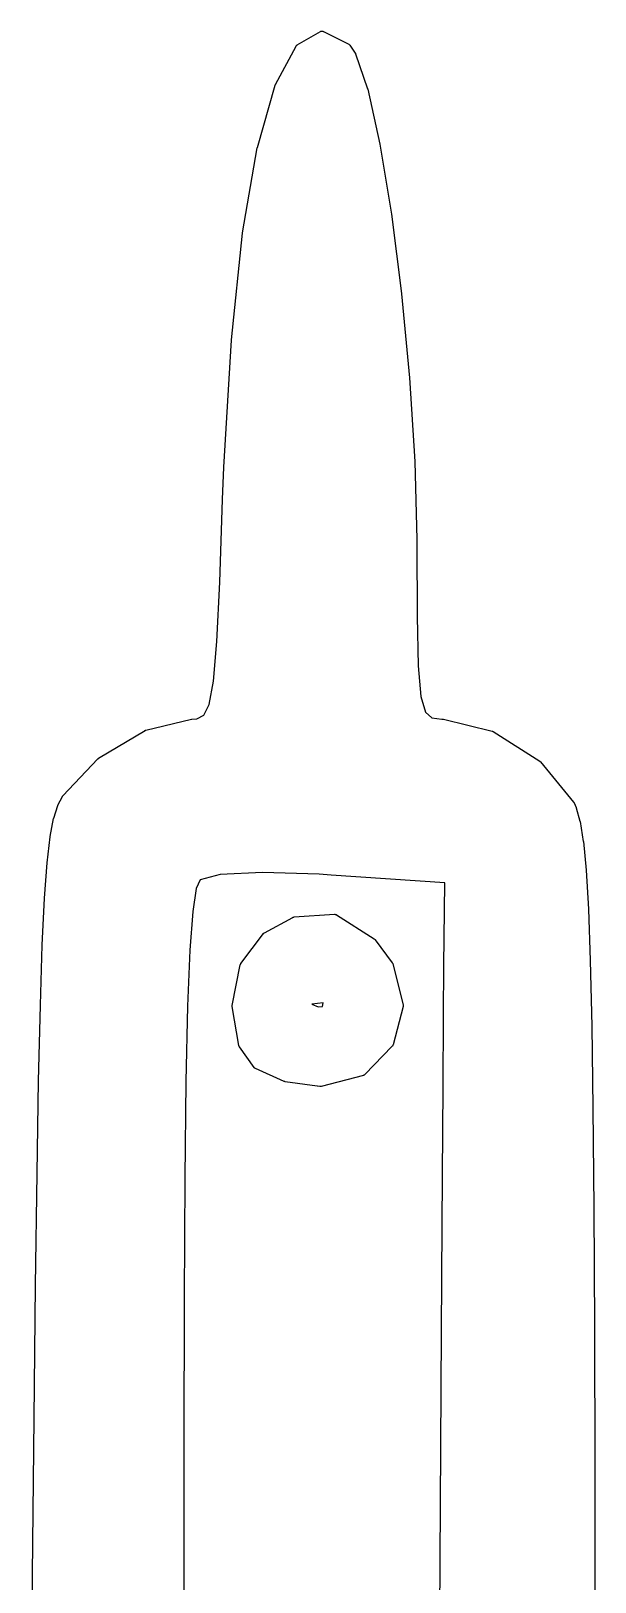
# Model space of a CAD drawing. Extents: x 6.3 to 49.3, y 9.3 to 45.7.
# Drawn here: x 37.19 to 38.061, y 18.653 to 21.047 of the extents above; entities that cross this region are included whole.
import ezdxf

# ---------------------------------------------------------------- set-up
doc = ezdxf.new("R2010")
doc.units = 0
doc.layers.add('BLACK', color=7, linetype='CONTINUOUS')

msp = doc.modelspace()

# ---------------------------------------------------------------- linework, layer by layer
at = {"layer": 'BLACK', "linetype": 'CONTINUOUS'}
for p, q in [((37.6015, 21.0256), (37.6372, 21.0463)), ((37.6372, 21.0463), (37.6373, 21.0463)), ((37.6373, 21.0463), (37.6378, 21.0466)), ((37.6373, 21.0463), (37.6373, 21.0463)), ((37.6373, 21.0463), (37.6373, 21.0463)), ((37.6378, 21.0466), (37.6382, 21.0467)), ((37.6382, 21.0467), (37.6388, 21.0469)), ((37.6382, 21.0467), (37.6382, 21.0467)), ((37.6382, 21.0467), (37.6382, 21.0467)), ((37.6388, 21.0469), (37.6391, 21.0469)), ((37.6391, 21.0469), (37.6391, 21.0469)), ((37.6391, 21.0469), (37.6391, 21.0469)), ((37.6391, 21.0469), (37.6397, 21.0469)), ((37.6397, 21.0469), (37.6401, 21.047)), ((37.6401, 21.047), (37.6401, 21.047)), ((37.6401, 21.047), (37.6401, 21.047)), ((37.6401, 21.047), (37.6411, 21.0468)), ((37.6411, 21.0468), (37.6417, 21.0465)), ((37.6417, 21.0465), (37.642, 21.0464)), ((37.642, 21.0464), (37.642, 21.0464)), ((37.642, 21.0464), (37.642, 21.0464)), ((37.642, 21.0464), (37.681, 21.0267)), ((37.5678, 20.9643), (37.5996, 21.0237)), ((37.5996, 21.0237), (37.5999, 21.024)), ((37.5996, 21.0237), (37.5996, 21.0237)), ((37.5999, 21.024), (37.6001, 21.0243)), ((37.6001, 21.0244), (37.6002, 21.0245)), ((37.6001, 21.0243), (37.6001, 21.0244)), ((37.6002, 21.0245), (37.6005, 21.0248)), ((37.6005, 21.0248), (37.6007, 21.0251)), ((37.6007, 21.0251), (37.6008, 21.0251)), ((37.6008, 21.0251), (37.6009, 21.0252)), ((37.6009, 21.0252), (37.6012, 21.0254)), ((37.6012, 21.0254), (37.6015, 21.0256)), ((37.681, 21.0267), (37.6811, 21.0266)), ((37.6811, 21.0266), (37.6813, 21.0265)), ((37.6813, 21.0265), (37.6816, 21.0263)), ((37.6816, 21.0263), (37.6817, 21.0262)), ((37.6817, 21.0262), (37.6819, 21.0261)), ((37.6819, 21.0261), (37.6821, 21.0259)), ((37.6821, 21.0259), (37.6823, 21.0257)), ((37.6823, 21.0257), (37.6825, 21.0256)), ((37.6825, 21.0256), (37.6826, 21.0254)), ((37.6826, 21.0254), (37.6828, 21.0252)), ((37.6828, 21.0252), (37.6829, 21.025)), ((37.6829, 21.025), (37.691, 21.0129)), ((37.691, 21.0129), (37.6911, 21.0128)), ((37.6911, 21.0128), (37.6911, 21.0127)), ((37.6911, 21.0127), (37.6912, 21.0126)), ((37.6912, 21.0126), (37.6913, 21.0123)), ((37.6913, 21.0123), (37.6915, 21.0119)), ((37.6915, 21.0119), (37.6915, 21.0118)), ((37.6915, 21.0118), (37.6916, 21.0117)), ((37.6916, 21.0117), (37.7102, 20.9578)), ((37.5399, 20.8671), (37.5674, 20.9633)), ((37.5674, 20.9634), (37.5676, 20.9638)), ((37.5674, 20.9633), (37.5674, 20.9634)), ((37.5674, 20.9634), (37.5674, 20.9634)), ((37.5674, 20.9634), (37.5674, 20.9634)), ((37.5676, 20.9638), (37.5678, 20.9643)), ((37.5678, 20.9643), (37.5678, 20.9643)), ((37.5678, 20.9643), (37.5678, 20.9643)), ((37.7102, 20.9578), (37.7103, 20.9577)), ((37.7103, 20.9577), (37.7103, 20.9575)), ((37.7103, 20.9575), (37.7104, 20.9572)), ((37.7104, 20.9572), (37.7291, 20.8725)), ((37.5171, 20.7352), (37.5398, 20.8666)), ((37.5398, 20.8666), (37.5399, 20.8669)), ((37.5398, 20.8666), (37.5398, 20.8666)), ((37.5399, 20.8669), (37.5399, 20.8671)), ((37.7291, 20.8725), (37.7291, 20.8724)), ((37.7291, 20.8724), (37.7291, 20.8723)), ((37.7291, 20.8723), (37.7292, 20.8722)), ((37.7292, 20.8722), (37.7469, 20.7645)), ((37.7469, 20.7645), (37.7469, 20.7645)), ((37.7469, 20.7645), (37.7469, 20.7644)), ((37.7469, 20.7644), (37.7469, 20.7643)), ((37.7469, 20.7643), (37.7625, 20.6416)), ((37.4997, 20.5702), (37.5171, 20.7349)), ((37.5171, 20.7351), (37.5171, 20.7352)), ((37.5171, 20.735), (37.5171, 20.7351)), ((37.5171, 20.7349), (37.5171, 20.735)), ((37.7625, 20.6416), (37.7625, 20.6416)), ((37.7625, 20.6416), (37.7625, 20.6415)), ((37.7625, 20.6415), (37.7626, 20.6415)), ((37.7626, 20.6415), (37.775, 20.5117)), ((37.488, 20.3738), (37.4997, 20.57)), ((37.4997, 20.5701), (37.4997, 20.5702)), ((37.4997, 20.5702), (37.4997, 20.5702)), ((37.4997, 20.57), (37.4997, 20.5701)), ((37.775, 20.5117), (37.775, 20.5116)), ((37.775, 20.5116), (37.775, 20.5116)), ((37.775, 20.5116), (37.7751, 20.5115)), ((37.7751, 20.5115), (37.7833, 20.3826)), ((37.7833, 20.3826), (37.7833, 20.3825)), ((37.7833, 20.3825), (37.7833, 20.3824)), ((37.7833, 20.3824), (37.7833, 20.3824)), ((37.7833, 20.3824), (37.7863, 20.2621)), ((37.4862, 20.324), (37.488, 20.3737)), ((37.488, 20.3737), (37.488, 20.3738)), ((37.488, 20.3738), (37.488, 20.3738)), ((37.488, 20.3738), (37.488, 20.3738)), ((37.4818, 20.196), (37.4862, 20.324)), ((37.4862, 20.324), (37.4862, 20.324)), ((37.4862, 20.324), (37.4862, 20.324)), ((37.7863, 20.2621), (37.7863, 20.2621)), ((37.7863, 20.2621), (37.7863, 20.262)), ((37.7863, 20.262), (37.7863, 20.262)), ((37.7863, 20.262), (37.7863, 20.255)), ((37.7863, 20.255), (37.7867, 20.1432)), ((37.4774, 20.1045), (37.4818, 20.196)), ((37.7867, 20.1432), (37.7884, 20.0668)), ((37.4722, 20.0435), (37.4774, 20.1045)), ((37.7884, 20.0668), (37.7925, 20.0195)), ((37.4655, 20.0074), (37.4722, 20.0435)), ((37.7925, 20.0195), (37.7996, 19.9954)), ((37.457, 19.9907), (37.4655, 20.0074)), ((37.7996, 19.9954), (37.8093, 19.9867)), ((37.3678, 19.9679), (37.438, 19.9847)), ((37.438, 19.9847), (37.4384, 19.9848)), ((37.438, 19.9847), (37.438, 19.9847)), ((37.4384, 19.9848), (37.4388, 19.9848)), ((37.4388, 19.9848), (37.4463, 19.9853)), ((37.4463, 19.9853), (37.457, 19.9907)), ((37.8093, 19.9867), (37.825, 19.9848)), ((37.825, 19.9848), (37.8262, 19.9848)), ((37.8262, 19.9848), (37.8262, 19.9848)), ((37.8262, 19.9848), (37.8263, 19.9848)), ((37.8263, 19.9848), (37.8264, 19.9848)), ((37.8264, 19.9848), (37.8267, 19.9848)), ((37.8267, 19.9848), (37.8272, 19.9847)), ((37.8272, 19.9847), (37.8273, 19.9847)), ((37.8273, 19.9847), (37.8273, 19.9847)), ((37.8273, 19.9847), (37.9025, 19.9663)), ((37.2947, 19.9244), (37.3664, 19.9673)), ((37.3664, 19.9673), (37.3665, 19.9674)), ((37.3665, 19.9674), (37.3667, 19.9675)), ((37.3667, 19.9675), (37.3669, 19.9676)), ((37.3669, 19.9676), (37.3671, 19.9677)), ((37.3671, 19.9677), (37.3673, 19.9678)), ((37.3673, 19.9678), (37.3676, 19.9678)), ((37.3676, 19.9678), (37.3678, 19.9679)), ((37.9025, 19.9663), (37.9026, 19.9663)), ((37.9026, 19.9663), (37.9029, 19.9662)), ((37.9029, 19.9662), (37.9031, 19.9661)), ((37.9031, 19.9661), (37.9033, 19.966)), ((37.9033, 19.966), (37.9035, 19.9659)), ((37.9035, 19.9659), (37.9037, 19.9658)), ((37.9037, 19.9658), (37.904, 19.9656)), ((37.904, 19.9656), (37.9762, 19.9197)), ((37.2396, 19.8664), (37.2936, 19.9235)), ((37.2936, 19.9235), (37.2937, 19.9236)), ((37.2937, 19.9236), (37.2938, 19.9237)), ((37.2938, 19.9237), (37.2939, 19.9238)), ((37.2939, 19.9238), (37.2942, 19.924)), ((37.2942, 19.924), (37.2944, 19.9242)), ((37.2944, 19.9242), (37.2946, 19.9243)), ((37.2946, 19.9243), (37.2947, 19.9244)), ((37.9762, 19.9197), (37.9762, 19.9196)), ((37.9762, 19.9196), (37.9764, 19.9195)), ((37.9764, 19.9195), (37.9767, 19.9193)), ((37.9767, 19.9193), (37.9768, 19.9192)), ((37.9768, 19.9192), (37.977, 19.919)), ((37.977, 19.919), (37.9772, 19.9188)), ((37.9772, 19.9188), (37.9774, 19.9186)), ((37.9774, 19.9186), (38.0283, 19.8567)), ((37.2254, 19.8319), (37.2315, 19.8512)), ((37.2315, 19.8512), (37.2317, 19.8516)), ((37.2315, 19.8512), (37.2315, 19.8512)), ((37.2317, 19.8516), (37.2318, 19.852)), ((37.2318, 19.852), (37.2388, 19.8653)), ((37.2388, 19.8653), (37.2389, 19.8654)), ((37.2389, 19.8654), (37.239, 19.8655)), ((37.239, 19.8657), (37.2392, 19.8659)), ((37.239, 19.8655), (37.239, 19.8657)), ((37.2392, 19.8659), (37.2394, 19.8662)), ((37.2394, 19.8662), (37.2395, 19.8663)), ((37.2395, 19.8663), (37.2396, 19.8664)), ((38.0283, 19.8567), (38.0283, 19.8566)), ((38.0283, 19.8566), (38.0284, 19.8565)), ((38.0284, 19.8565), (38.0285, 19.8564)), ((38.0285, 19.8564), (38.0286, 19.8561)), ((38.0286, 19.8561), (38.0288, 19.8558)), ((38.0288, 19.8558), (38.0289, 19.8557)), ((38.0289, 19.8557), (38.029, 19.8556)), ((38.029, 19.8556), (38.0321, 19.8485)), ((37.2199, 19.8033), (37.2252, 19.8314)), ((37.2252, 19.8314), (37.2253, 19.8317)), ((37.2252, 19.8314), (37.2252, 19.8314)), ((37.2253, 19.8317), (37.2254, 19.8319)), ((38.0321, 19.8485), (38.0321, 19.8484)), ((38.0321, 19.8484), (38.0322, 19.8481)), ((38.0322, 19.8481), (38.0324, 19.8478)), ((38.0324, 19.8478), (38.0382, 19.8274)), ((38.0382, 19.8274), (38.0382, 19.8273)), ((38.0382, 19.8273), (38.0382, 19.827)), ((38.0382, 19.827), (38.0383, 19.8268)), ((38.0383, 19.8268), (38.0433, 19.796)), ((37.2152, 19.7631), (37.2198, 19.803)), ((37.2198, 19.803), (37.2199, 19.803)), ((37.2199, 19.8032), (37.2199, 19.8033)), ((37.2199, 19.803), (37.2199, 19.8032)), ((38.0433, 19.796), (38.0433, 19.796)), ((38.0433, 19.796), (38.0433, 19.7958)), ((38.0433, 19.7958), (38.0434, 19.7957)), ((38.0434, 19.7957), (38.0476, 19.7517)), ((37.2112, 19.7084), (37.2152, 19.7629)), ((37.2152, 19.763), (37.2152, 19.7631)), ((37.2152, 19.7631), (37.2152, 19.7631)), ((37.2152, 19.7629), (37.2152, 19.763)), ((37.4513, 19.7368), (37.4455, 19.7233)), ((37.4825, 19.7447), (37.4513, 19.7368)), ((37.5476, 19.7478), (37.4825, 19.7447)), ((37.6354, 19.7452), (37.5476, 19.7478)), ((37.654, 19.744), (37.6354, 19.7452)), ((37.8292, 19.7318), (37.654, 19.744)), ((37.654, 19.744), (37.654, 19.744)), ((37.8283, 19.6466), (37.8292, 19.7318)), ((38.0476, 19.7517), (38.0476, 19.7516)), ((38.0476, 19.7516), (38.0476, 19.7516)), ((38.0476, 19.7516), (38.0476, 19.7515)), ((38.0476, 19.7515), (38.0512, 19.6913)), ((37.2077, 19.636), (37.2112, 19.7082)), ((37.2112, 19.7083), (37.2112, 19.7084)), ((37.2112, 19.7082), (37.2112, 19.7083)), ((37.2112, 19.7083), (37.2112, 19.7083)), ((37.4455, 19.7233), (37.44, 19.6877)), ((37.44, 19.6877), (37.4355, 19.6281)), ((37.5965, 19.6793), (37.659, 19.6834)), ((37.659, 19.6834), (37.6591, 19.6834)), ((37.6591, 19.6834), (37.6592, 19.6834)), ((37.6592, 19.6834), (37.6593, 19.6834)), ((37.6593, 19.6834), (37.6597, 19.6834)), ((37.6597, 19.6834), (37.6601, 19.6833)), ((37.6601, 19.6833), (37.6602, 19.6833)), ((37.6602, 19.6833), (37.6602, 19.6833)), ((37.6602, 19.6833), (37.6606, 19.6832)), ((37.6606, 19.6832), (37.661, 19.6831)), ((37.661, 19.6831), (37.6611, 19.6831)), ((37.6611, 19.6831), (37.6612, 19.683)), ((37.6612, 19.683), (37.6615, 19.6829)), ((37.6615, 19.6829), (37.6619, 19.6827)), ((37.6619, 19.6827), (37.662, 19.6826)), ((37.662, 19.6826), (37.662, 19.6826)), ((37.662, 19.6826), (37.7205, 19.6454)), ((38.0512, 19.6913), (38.0512, 19.6912)), ((38.0512, 19.6912), (38.0512, 19.6912)), ((38.0512, 19.6912), (38.0512, 19.6912)), ((38.0512, 19.6912), (38.0541, 19.6119)), ((37.5508, 19.6549), (37.5945, 19.6787)), ((37.5945, 19.6787), (37.5945, 19.6788)), ((37.5945, 19.6788), (37.5946, 19.6788)), ((37.5946, 19.6788), (37.5947, 19.6788)), ((37.5947, 19.6788), (37.5951, 19.679)), ((37.5951, 19.679), (37.5954, 19.6791)), ((37.5954, 19.6791), (37.5955, 19.6792)), ((37.5955, 19.6792), (37.5956, 19.6792)), ((37.5956, 19.6792), (37.596, 19.6792)), ((37.596, 19.6792), (37.5964, 19.6793)), ((37.5964, 19.6793), (37.5965, 19.6793)), ((37.5965, 19.6793), (37.5965, 19.6793)), ((37.2047, 19.543), (37.2077, 19.6359)), ((37.2077, 19.6359), (37.2077, 19.636)), ((37.2077, 19.636), (37.2077, 19.636)), ((37.5145, 19.6075), (37.5492, 19.6536)), ((37.5492, 19.6536), (37.5493, 19.6536)), ((37.5493, 19.6537), (37.5496, 19.654)), ((37.5493, 19.6536), (37.5493, 19.6537)), ((37.5493, 19.6537), (37.5493, 19.6537)), ((37.5496, 19.654), (37.5499, 19.6543)), ((37.5499, 19.6543), (37.55, 19.6544)), ((37.55, 19.6544), (37.5504, 19.6546)), ((37.55, 19.6544), (37.55, 19.6544)), ((37.5504, 19.6546), (37.5507, 19.6549)), ((37.5507, 19.6549), (37.5508, 19.6549)), ((37.5508, 19.6549), (37.5508, 19.6549)), ((37.7205, 19.6454), (37.7206, 19.6453)), ((37.7206, 19.6453), (37.7209, 19.6451)), ((37.7209, 19.6451), (37.7212, 19.6449)), ((37.7212, 19.6449), (37.7213, 19.6448)), ((37.7213, 19.6448), (37.7213, 19.6447)), ((37.7213, 19.6447), (37.7216, 19.6444)), ((37.7216, 19.6444), (37.7218, 19.6442)), ((37.7218, 19.6442), (37.7483, 19.6087)), ((37.828, 19.605), (37.8283, 19.6465)), ((37.8283, 19.6465), (37.8283, 19.6466)), ((37.4355, 19.6281), (37.432, 19.5416)), ((38.0541, 19.6119), (38.0541, 19.6119)), ((38.0541, 19.6119), (38.0564, 19.5106)), ((37.5008, 19.5429), (37.5135, 19.6054)), ((37.5135, 19.6054), (37.5136, 19.6055)), ((37.5136, 19.6057), (37.5137, 19.6061)), ((37.5136, 19.6056), (37.5136, 19.6057)), ((37.5136, 19.6055), (37.5136, 19.6056)), ((37.5137, 19.6061), (37.5139, 19.6064)), ((37.5139, 19.6066), (37.5141, 19.6069)), ((37.5139, 19.6065), (37.5139, 19.6066)), ((37.5139, 19.6064), (37.5139, 19.6065)), ((37.5141, 19.6069), (37.5143, 19.6073)), ((37.5143, 19.6073), (37.5144, 19.6074)), ((37.5144, 19.6074), (37.5145, 19.6075)), ((37.7483, 19.6087), (37.7483, 19.6087)), ((37.7483, 19.6087), (37.7486, 19.6082)), ((37.7486, 19.6082), (37.7488, 19.6079)), ((37.7488, 19.6079), (37.7488, 19.6078)), ((37.7488, 19.6078), (37.7488, 19.6078)), ((37.7488, 19.6078), (37.749, 19.6073)), ((37.749, 19.6073), (37.7491, 19.6069)), ((37.7491, 19.6069), (37.7649, 19.5438)), ((37.8274, 19.5265), (37.828, 19.605)), ((37.828, 19.605), (37.828, 19.605)), ((37.202, 19.4264), (37.2047, 19.5429)), ((37.2047, 19.5429), (37.2047, 19.543)), ((37.2047, 19.543), (37.2047, 19.543)), ((37.432, 19.5416), (37.4294, 19.4253)), ((37.5007, 19.5421), (37.5008, 19.5426)), ((37.5007, 19.542), (37.5007, 19.5421)), ((37.5007, 19.5421), (37.5007, 19.5421)), ((37.5008, 19.5416), (37.5007, 19.542)), ((37.5008, 19.5426), (37.5008, 19.5429)), ((37.5008, 19.5412), (37.5008, 19.5416)), ((37.5008, 19.5411), (37.5008, 19.5412)), ((37.5114, 19.4807), (37.5008, 19.5411)), ((37.6415, 19.5467), (37.6239, 19.5449)), ((37.6239, 19.5449), (37.6339, 19.5405)), ((37.6339, 19.5405), (37.6403, 19.5413)), ((37.6403, 19.5413), (37.6415, 19.5467)), ((37.7649, 19.5413), (37.7495, 19.4821)), ((37.7649, 19.5438), (37.7649, 19.5437)), ((37.7649, 19.5437), (37.7649, 19.5435)), ((37.7649, 19.5435), (37.765, 19.5432)), ((37.765, 19.5418), (37.7649, 19.5415)), ((37.7649, 19.5415), (37.7649, 19.5413)), ((37.765, 19.5432), (37.765, 19.543)), ((37.765, 19.543), (37.765, 19.5427)), ((37.765, 19.5427), (37.765, 19.5425)), ((37.765, 19.5425), (37.765, 19.5423)), ((37.765, 19.5423), (37.765, 19.542)), ((37.765, 19.542), (37.765, 19.5418)), ((37.8267, 19.4165), (37.8274, 19.5265)), ((37.8274, 19.5265), (37.8274, 19.5265)), ((38.0564, 19.5106), (38.0564, 19.5106)), ((38.0564, 19.5106), (38.0564, 19.5106)), ((38.0564, 19.5106), (38.0582, 19.3845)), ((37.5114, 19.4806), (37.5114, 19.4807)), ((37.5114, 19.4805), (37.5114, 19.4806)), ((37.5116, 19.4801), (37.5114, 19.4805)), ((37.5117, 19.4797), (37.5116, 19.4801)), ((37.5117, 19.4796), (37.5117, 19.4797)), ((37.5117, 19.4795), (37.5117, 19.4796)), ((37.5119, 19.4792), (37.5117, 19.4795)), ((37.5121, 19.4788), (37.5119, 19.4792)), ((37.5122, 19.4788), (37.5121, 19.4788)), ((37.5122, 19.4787), (37.5122, 19.4788)), ((37.5123, 19.4786), (37.5122, 19.4787)), ((37.535, 19.4468), (37.5123, 19.4786)), ((37.7482, 19.4799), (37.7059, 19.4361)), ((37.7484, 19.4801), (37.7482, 19.4799)), ((37.7486, 19.4803), (37.7484, 19.4801)), ((37.7487, 19.4805), (37.7486, 19.4803)), ((37.7488, 19.4807), (37.7487, 19.4805)), ((37.749, 19.4809), (37.7488, 19.4807)), ((37.7491, 19.4812), (37.749, 19.4809)), ((37.7492, 19.4814), (37.7491, 19.4812)), ((37.7493, 19.4816), (37.7492, 19.4814)), ((37.7494, 19.4818), (37.7493, 19.4816)), ((37.7495, 19.4821), (37.7494, 19.4818)), ((37.7495, 19.4821), (37.7495, 19.4821)), ((37.5352, 19.4466), (37.535, 19.4468)), ((37.5354, 19.4463), (37.5352, 19.4466)), ((37.5355, 19.4462), (37.5354, 19.4463)), ((37.5356, 19.4461), (37.5355, 19.4462)), ((37.5359, 19.4459), (37.5356, 19.4461)), ((37.5361, 19.4457), (37.5359, 19.4459)), ((37.5363, 19.4456), (37.5361, 19.4457)), ((37.5364, 19.4455), (37.5363, 19.4456)), ((37.5367, 19.4454), (37.5364, 19.4455)), ((37.5369, 19.4452), (37.5367, 19.4454)), ((37.537, 19.4452), (37.5369, 19.4452)), ((37.5814, 19.4254), (37.537, 19.4452)), ((37.1995, 19.2832), (37.2019, 19.4263)), ((37.2019, 19.4263), (37.202, 19.4264)), ((37.4294, 19.4253), (37.4277, 19.276)), ((37.5816, 19.4253), (37.5814, 19.4254)), ((37.5817, 19.4252), (37.5816, 19.4253)), ((37.582, 19.4251), (37.5817, 19.4252)), ((37.5823, 19.4251), (37.582, 19.4251)), ((37.5825, 19.425), (37.5823, 19.4251)), ((37.5827, 19.425), (37.5825, 19.425)), ((37.6324, 19.4181), (37.5827, 19.425)), ((37.5827, 19.425), (37.5827, 19.425)), ((37.6325, 19.4181), (37.6324, 19.4181)), ((37.6324, 19.4181), (37.6324, 19.4181)), ((37.6365, 19.4175), (37.6325, 19.4181)), ((37.7036, 19.4347), (37.6386, 19.4176)), ((37.7039, 19.4349), (37.7036, 19.4347)), ((37.7043, 19.435), (37.7039, 19.4349)), ((37.7044, 19.435), (37.7043, 19.435)), ((37.7045, 19.4351), (37.7044, 19.435)), ((37.7048, 19.4353), (37.7045, 19.4351)), ((37.7051, 19.4354), (37.7048, 19.4353)), ((37.7052, 19.4355), (37.7051, 19.4354)), ((37.7054, 19.4356), (37.7052, 19.4355)), ((37.7056, 19.4358), (37.7054, 19.4356)), ((37.7059, 19.4361), (37.7056, 19.4358)), ((37.7059, 19.4361), (37.7059, 19.4361)), ((37.6366, 19.4175), (37.6365, 19.4175)), ((37.637, 19.4175), (37.6366, 19.4175)), ((37.6366, 19.4175), (37.6366, 19.4175)), ((37.6366, 19.4175), (37.6366, 19.4175)), ((37.6375, 19.4174), (37.637, 19.4175)), ((37.6376, 19.4175), (37.6375, 19.4174)), ((37.638, 19.4175), (37.6376, 19.4175)), ((37.6376, 19.4175), (37.6376, 19.4175)), ((37.6385, 19.4176), (37.638, 19.4175)), ((37.6386, 19.4176), (37.6385, 19.4176)), ((37.6385, 19.4176), (37.6385, 19.4176)), ((37.6385, 19.4176), (37.6385, 19.4176)), ((37.6385, 19.4176), (37.6385, 19.4176)), ((37.8259, 19.2804), (37.8267, 19.4165)), ((37.8267, 19.4165), (37.8267, 19.4165)), ((38.0582, 19.3845), (38.0582, 19.3844)), ((38.0582, 19.3844), (38.0582, 19.3844)), ((38.0582, 19.3844), (38.0595, 19.2305)), ((37.1972, 19.1105), (37.1995, 19.2832)), ((37.1995, 19.2832), (37.1995, 19.2832)), ((37.1995, 19.2832), (37.1995, 19.2832)), ((37.4277, 19.276), (37.4268, 19.0906)), ((37.825, 19.1235), (37.8259, 19.2803)), ((37.8259, 19.2803), (37.8259, 19.2804)), ((38.0595, 19.2305), (38.0595, 19.2305)), ((38.0595, 19.2305), (38.0605, 19.0459)), ((37.1949, 18.9053), (37.1972, 19.1105)), ((37.1972, 19.1105), (37.1972, 19.1105)), ((37.824, 18.9512), (37.825, 19.1234)), ((37.825, 19.1234), (37.825, 19.1235)), ((37.4268, 19.0906), (37.4265, 18.866)), ((38.0605, 19.0459), (38.0605, 19.0459)), ((38.0605, 19.0459), (38.0611, 18.8276)), ((37.823, 18.7721), (37.824, 18.9511)), ((37.824, 18.9511), (37.824, 18.9512)), ((37.1926, 18.6647), (37.1949, 18.9053)), ((37.1949, 18.9053), (37.1949, 18.9053)), ((37.4265, 18.866), (37.4265, 18.0163)), ((38.0611, 18.8276), (38.0611, 18.8276)), ((38.0611, 18.8276), (38.0614, 18.5729)), ((37.8211, 18.5391), (37.823, 18.7721)), ((37.823, 18.7721), (37.823, 18.7721)), ((37.1902, 18.3856), (37.1926, 18.6646)), ((37.1926, 18.6646), (37.1926, 18.6647))]:
    msp.add_line(p, q, dxfattribs=at)

doc.saveas('drawing.dxf')
